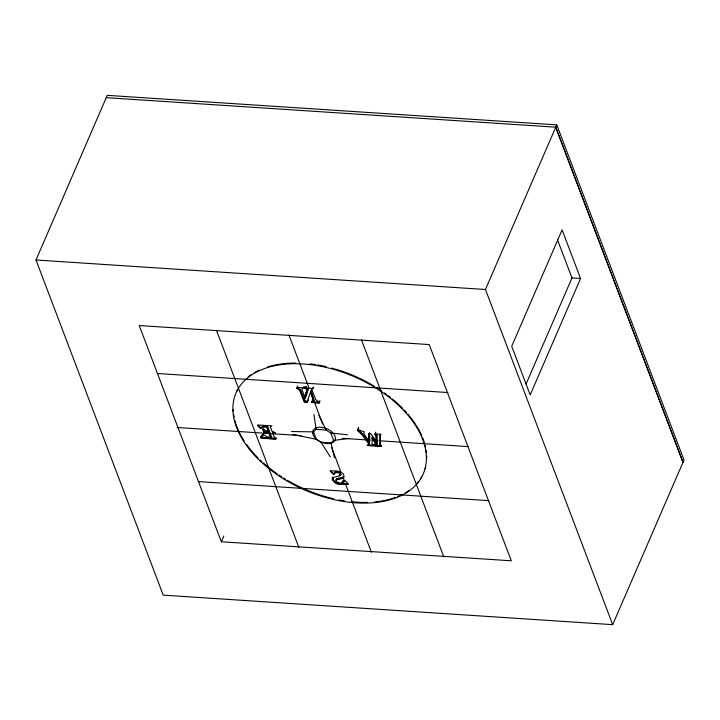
<?xml version="1.0" encoding="UTF-8"?>
<svg xmlns="http://www.w3.org/2000/svg" width="720" height="720" viewBox="0 0 720 720"><rect width="100%" height="100%" fill="white"/><g stroke="black" fill="none" stroke-linecap="round" stroke-linejoin="round"><path stroke-width="1.08" d="M334.152 474.273L334.305 472.932A4.338 2.628 23.4 0 1 337.176 471.717L339.723 472.446L341.289 474.705L340.056 475.713L333.657 477.36L333.171 478.359L333.765 480.42L336.006 482.445L339.255 483.651L348.318 483.912L344.772 480.159L344.52 481.518C342.675 484.272 337.401 483.318 335.862 480.591C335.556 476.829 341.586 478.962 343.548 477.036L343.998 476.082L343.404 474.03L340.38 471.699L337.104 470.961L330.696 470.853L334.152 474.273L334.98 472.374M296.883 388.161L299.556 390.006L304.2 401.967L307.251 402.165L304.47 401.706L299.871 389.907L296.883 388.161L297.675 386.028M305.712 395.334L307.368 390.231M304.119 386.451L303.525 387.828L297.081 387.405L300.519 389.727L305.028 401.175L307.431 401.328L310.455 392.076L313.236 399.816L312.453 401.364L313.533 400.437L310.635 391.581L310.986 390.519L314.226 400.383L311.463 402.444L319.158 402.948L312.165 402.21L313.047 399.987M312.966 432.855L313.11 432.045M313.371 431.604L313.659 430.731M36 259.992L107.244 95.346L556.767 124.857L684 460.017L612.684 624.654L163.233 595.143L36 259.992L485.451 289.494L612.684 624.654M221.337 541.764L139.248 325.539L429.219 344.574L511.299 560.799L221.337 541.764L223.839 535.968M297.252 388.494L297.855 387.117M303.525 387.828L301.977 388.89L302.031 389.799L304.605 396.828L306.999 389.286L304.902 388.278L305.496 386.901M304.902 388.278L305.685 386.721M305.091 388.098L307.467 389.232L304.821 397.404L305.298 398.673L308.376 389.133L305.982 387.99L306.576 386.613M304.47 401.706L305.064 400.329M319.896 400.734L319.302 402.111L315.693 399.618L311.724 389.511L312.318 388.134M307.431 401.328L308.025 399.951M307.251 402.165L307.926 400.518M311.724 389.511L313.758 387.081M311.463 402.444L312.363 400.374M312.165 402.21L313.281 400.302M319.158 402.948L319.878 401.301M374.886 443.502L374.112 445.302L368.478 444.924L369.594 443.313L361.44 432.612L357.795 429.642L358.569 427.842M357.795 429.642L358.722 427.734M341.802 482.823L343.125 481.941L343.449 480.501L343.782 481.455L341.829 482.895L342.621 480.915M375.831 432.054L375.057 433.854L377.19 435.123L377.235 442.512L376.38 441.378L376.362 435.204L374.733 434.511L376.011 435.258L376.047 440.901L370.692 433.566L369.531 433.485L369.612 441.945L368.82 440.874L369.594 439.083L369.549 432.702M375.057 433.854L381.087 434.25L379.674 435.285L379.746 444.681L381.807 445.806L376.164 445.437L377.208 443.961L372.06 436.905L372.069 437.967L376.794 444.411L375.543 445.887L381.42 446.274L374.958 446.085L375.741 444.294M376.164 445.437L376.947 443.637M379.746 444.681L380.52 442.89L380.466 434.538M485.451 289.494L556.767 124.857M526.059 384.057L571.986 277.938L557.442 239.643M580.563 278.505L530.181 394.92L511.713 346.266L562.095 229.851L580.563 278.505L571.986 277.938M348.84 438.462L333.585 440.424L330.966 442.908L321.003 442.251L316.323 439.29L313.506 431.865L316.116 429.381L326.079 430.038L330.759 432.999L347.427 434.745M374.958 446.085L376.362 444.33L372.051 438.426L372.105 444.177L374.112 445.302M291.564 431.523L313.506 431.865M106.245 97.668L555.768 127.179L683.001 462.339L555.696 127.17M157.545 373.491L447.912 392.544M305.982 387.99L313.164 388.458M312.687 401.679L319.302 402.111M176.949 427.473L301.014 435.618M342.279 438.327L370.161 440.154M372.393 440.298L377.973 440.667M380.205 440.811L468.441 446.607M198.585 481.599L488.961 500.661M292.473 434.403L316.323 439.29M357.939 429.525L364.266 431.874L363.618 433.341L368.487 440.406L368.766 433.44L368.82 440.874M321.003 442.251L330.345 456.993M318.843 415.296L326.079 430.038M361.431 339.804L443.88 556.992M330.759 432.999L333.585 440.424M288.936 335.043L308.844 387.477M310.419 391.635L322.65 423.855M331.731 447.768L340.803 471.681M342.783 476.874L344.358 481.032M345.546 484.155L371.385 552.24M216.45 330.291L298.899 547.479M330.966 442.908L334.494 457.65M313.947 414.396L316.116 429.381M421.749 476.784A101.979 61.803 23.4 0 1 420.633 478.638M418.743 481.32A101.979 61.803 23.4 0 1 417.339 483.048M409.167 490.401A101.979 61.803 23.4 0 1 405.594 492.705M402.714 494.289A101.979 61.803 23.4 0 1 397.584 496.62M395.433 497.439A101.979 61.803 23.4 0 1 374.778 501.93M367.506 502.371A101.979 61.803 23.4 0 1 351.054 501.696M344.592 500.859A101.979 61.803 23.4 0 1 339.102 499.914M333.576 498.744A101.979 61.803 23.4 0 1 302.013 487.935M301.014 487.467A101.979 61.803 23.4 0 1 287.289 480.267M285.399 479.133A101.979 61.803 23.4 0 1 283.527 477.99M281.691 476.82A101.979 61.803 23.4 0 1 278.982 475.038M277.182 473.814A101.979 61.803 23.4 0 1 263.331 462.906M261.756 461.475A101.979 61.803 23.4 0 1 260.217 460.026M257.913 457.767A101.979 61.803 23.4 0 1 246.519 444.357M244.188 440.937A101.979 61.803 23.4 0 1 235.818 423.738M235.503 422.748A101.979 61.803 23.4 0 1 234.873 420.516M234.099 417.159A101.979 61.803 23.4 0 1 233.712 414.936M233.325 411.633A101.979 61.803 23.4 0 1 233.199 409.464M236.646 391.518A101.979 61.803 23.4 0 1 237.591 389.592M248.22 376.893A101.979 61.803 23.4 0 1 251.55 374.445M254.268 372.735A101.979 61.803 23.4 0 1 259.155 370.17M267.399 366.993A101.979 61.803 23.4 0 1 295.578 363.024M309.87 363.861A101.979 61.803 23.4 0 1 315.27 364.581M317.457 364.932A101.979 61.803 23.4 0 1 326.277 366.696M331.785 368.073A101.979 61.803 23.4 0 1 333.963 368.676M335.007 368.973A101.979 61.803 23.4 0 1 358.848 377.964M359.847 378.441A101.979 61.803 23.4 0 1 374.463 386.298M376.326 387.45A101.979 61.803 23.4 0 1 378.171 388.611M379.98 389.799A101.979 61.803 23.4 0 1 381.762 390.996M384.498 392.913A101.979 61.803 23.4 0 1 386.298 394.218M388.08 395.559A101.979 61.803 23.4 0 1 390.699 397.602M392.409 398.988A101.979 61.803 23.4 0 1 402.741 408.474M404.298 410.103A101.979 61.803 23.4 0 1 406.566 412.587M408.024 414.27A101.979 61.803 23.4 0 1 415.674 424.494M416.304 425.493A101.979 61.803 23.4 0 1 421.722 435.636M422.577 437.67A101.979 61.803 23.4 0 1 424.359 442.692M424.989 444.924A101.979 61.803 23.4 0 1 425.529 447.165M426.15 450.504A101.979 61.803 23.4 0 1 426.429 452.709M426.663 455.976A101.979 61.803 23.4 0 1 426.681 458.109M425.655 466.74A101.979 61.803 23.4 0 1 425.106 468.855M332.478 478.278L333.738 481.329L336.816 483.399L340.569 484.326L348.111 484.317L339.3 484.434A7.263 4.401 23.4 0 1 335.457 482.994L332.325 479.709L332.172 478.179L333.063 477.081L332.478 478.278M340.137 474.138L339.291 475.578L340.569 474.606C340.092 472.248 336.582 471.537 334.782 472.815C334.467 473.508 339.489 471.15 340.137 474.138M263.151 434.322L262.953 436.005L261.846 437.409L276.669 438.381L274.23 437.112L272.556 432.711L274.869 433.161L272.286 431.991L275.337 432.891L271.953 431.136L270.36 426.924L271.917 425.871L257.805 424.944L261.306 428.112L262.359 426.366L267.615 426.42L269.343 430.956L268.488 430.902L266.967 426.888C265.671 425.322 259.245 428.499 263.097 426.96L266.742 427.131L268.164 430.884L265.725 430.722L263.358 428.868L264.969 433.116L266.058 431.577L269.667 431.82L271.764 437.355L270.918 437.292L268.992 432.225L265.878 432.27L268.758 432.459L270.585 437.274L266.643 436.734L263.151 434.322M343.881 477.45L343.098 478.341L336.105 479.952L336.789 479.142L343.881 477.45M262.395 434.772L260.766 437.4L261.459 438.048L275.94 439.002L261.387 438.3L260.361 437.373L262.395 434.772M257.544 425.394L260.748 428.544L257.544 425.394M373.743 445.77L367.227 445.581L368.811 443.673L362.457 435.087L357.318 430.29L361.08 433.134L369.234 443.79L367.884 445.383L373.743 445.77M262.854 429.021L264.222 433.494L262.854 429.021M330.327 471.105L333.63 474.372L330.327 471.105M258.417 459.27A101.979 61.803 23.4 0 0 421.965 476.541A101.979 61.803 23.4 0 0 308.502 364.437A101.979 61.803 23.4 0 0 258.417 459.27M314.451 437.148A12.024 7.281 23.4 0 0 334.179 441.531A12.024 7.281 23.4 0 0 323.46 427.617A12.024 7.281 23.4 0 0 314.451 437.148"/></g></svg>
